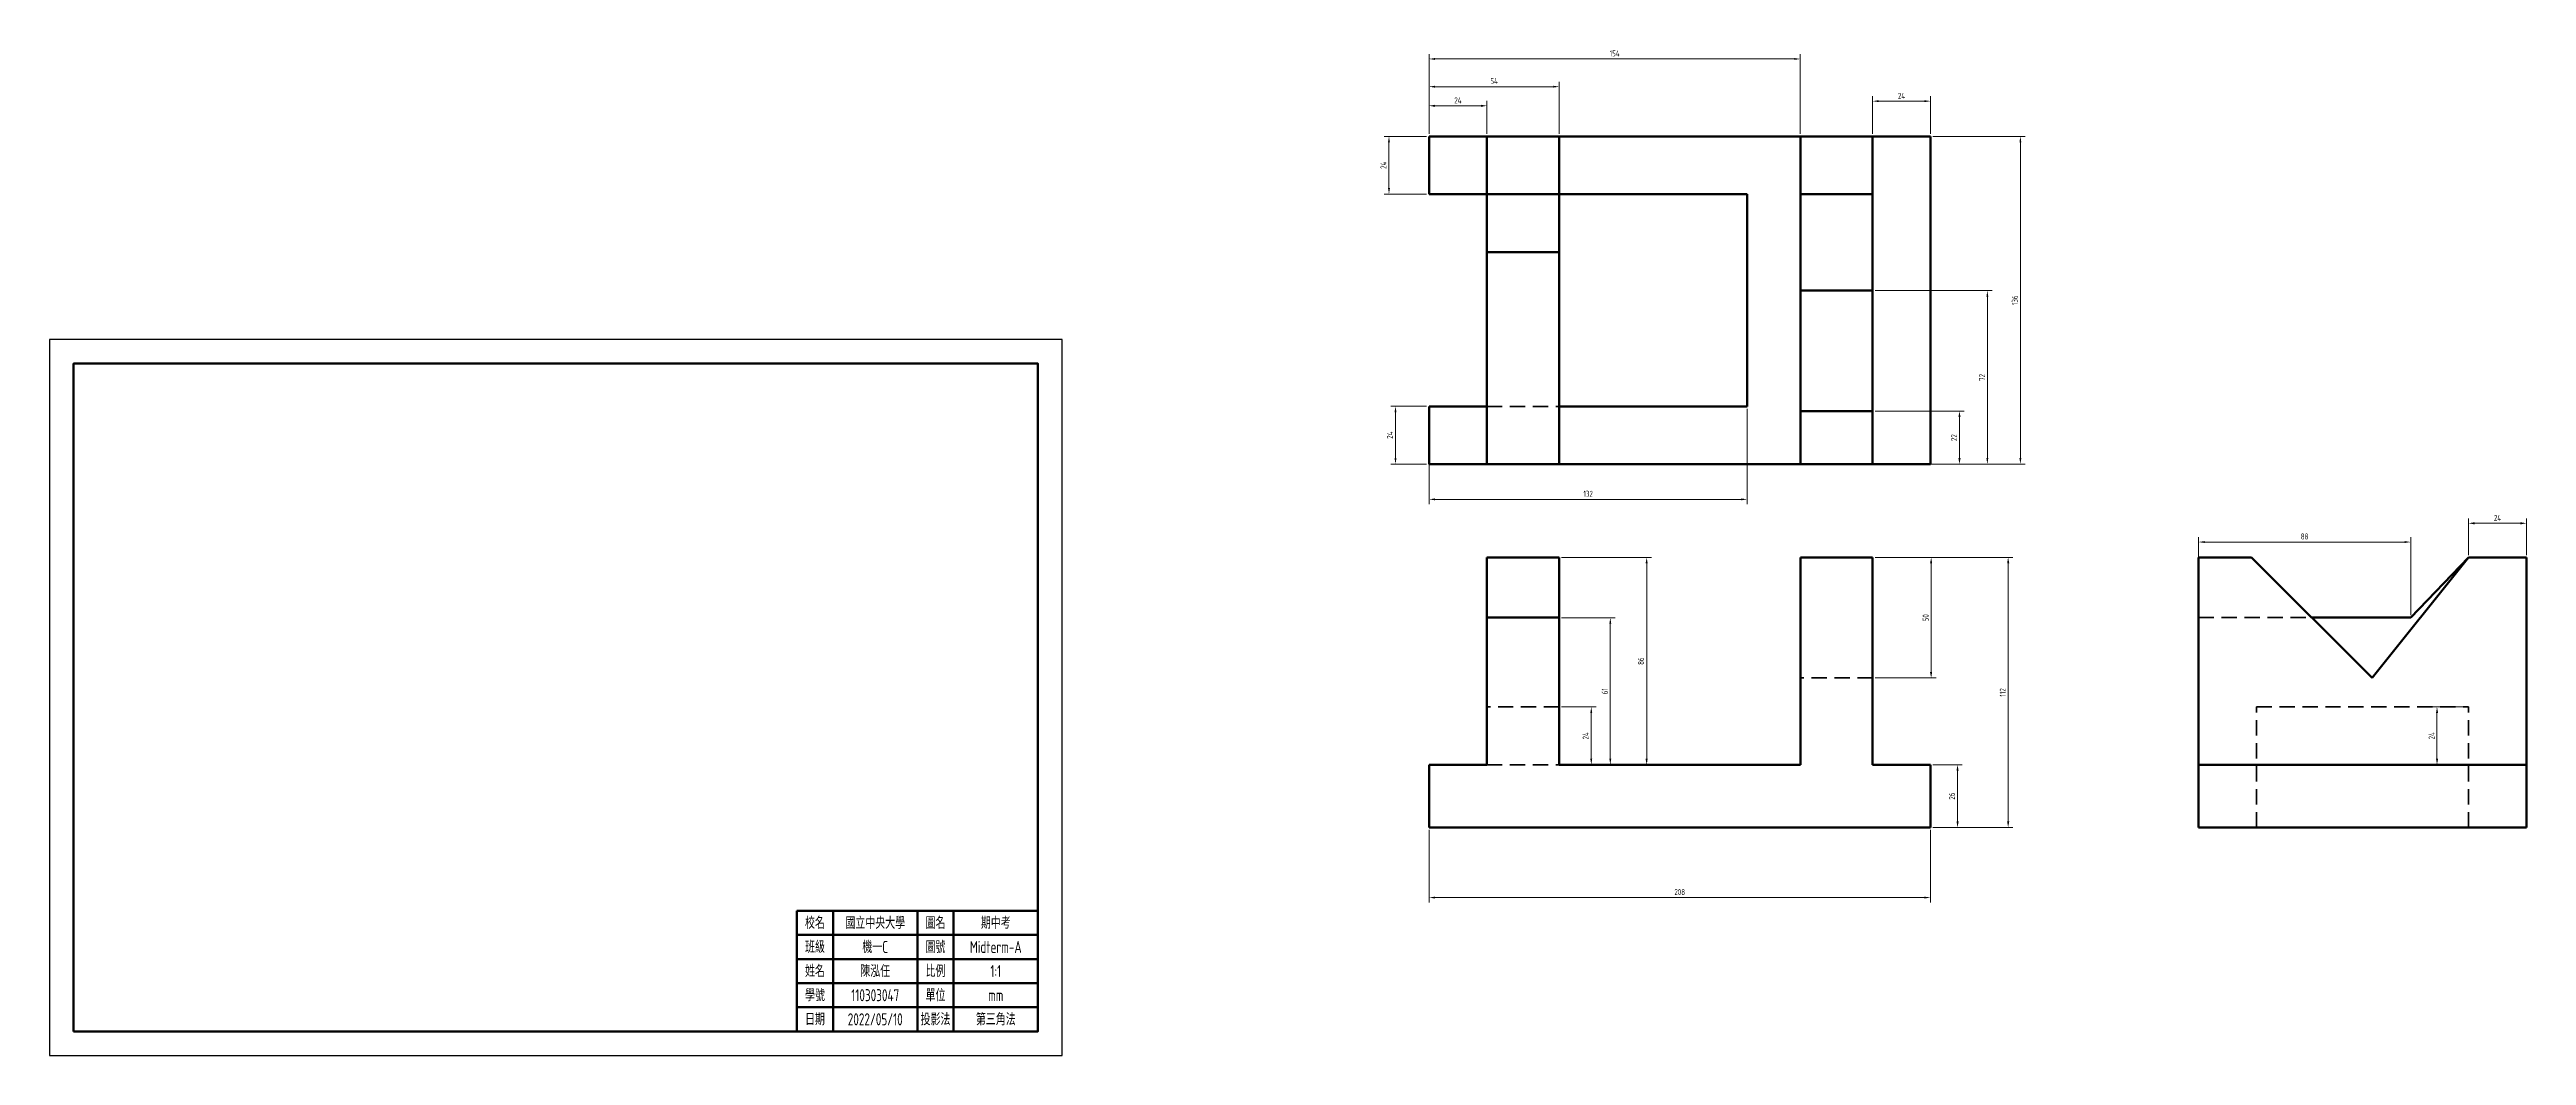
# Model space of a CAD drawing. Header units: millimetres. Extents: x 0 to 1027, y 0 to 417.
import ezdxf

# ---------------------------------------------------------------- set-up
doc = ezdxf.new("R2010")
doc.units = ezdxf.units.MM
doc.header["$PDMODE"] = 35
doc.linetypes.add('HIDDEN', pattern=[9.525, 6.35, -3.175])
doc.layers.add('虛線', color=6, linetype='HIDDEN', lineweight=35)
doc.layers.add('輪廓線', color=7, linetype='Continuous', lineweight=50)
doc.styles.add('CNS工程圖', font='iso.shx', dxfattribs={"width": 0.75, "bigfont": 'chineset.shx'})
doc.styles.get("Standard").update_dxf_attribs({"font": 'isocp.shx', "width": 0.75, "bigfont": 'chineset.shx'})
doc.dimstyles.new('CNS', dxfattribs={"dimtxt": 2.5, "dimasz": 2.5, "dimexe": 2, "dimexo": 1, "dimgap": 1, "dimtad": 1, "dimdsep": 46, "dimtxsty": 'CNS工程圖', "dimcen": 2.5, "dimclrd": 3, "dimclre": 3, "dimclrt": 1, "dimadec": 0, "dimazin": 0, "dimtfac": 1, "dimtmove": 0, "dimatfit": 0, "dimfxl": 1, "dimlwd": 18, "dimlwe": 18, "dimarcsym": 0})

# ---------------------------------------------------------------- blocks, each defined once
blk = doc.blocks.new('*D1')
at = {"color": 3, "lineweight": 18, "transparency": 16777216}
for p, q in [((781.2, 120.6), (793.4, 120.6)), ((791.4, 118.1), (791.4, 97.1)), ((781.2, 94.6), (793.4, 94.6))]:
    blk.add_line(p, q, dxfattribs=at)
at = {"color": 3, "transparency": 16777216}
for points in [[(791, 118.1), (791.9, 118.1), (791.4, 120.6)], [(791, 97.1), (791.9, 97.1), (791.4, 94.6)]]:
    blk.add_solid(points, dxfattribs=at)
at = {"layer": 'Defpoints', "color": 0, "transparency": 16777216}
for p in [(780.2, 120.6), (780.2, 94.6), (791.4, 94.6)]:
    blk.add_point(p, dxfattribs=at)
at = {"color": 1, "transparency": 16777216, "insert": (789.1, 107.6), "char_height": 2.5, "attachment_point": 5, "rotation": 90, "style": 'CNS工程圖'}
blk.add_mtext('26', dxfattribs=at)
blk = doc.blocks.new('*D2')
at = {"color": 3, "lineweight": 18, "transparency": 16777216}
for p, q in [((757.2, 206.6), (814.4, 206.6)), ((812.4, 97.1), (812.4, 204.1)), ((781.2, 94.6), (814.4, 94.6))]:
    blk.add_line(p, q, dxfattribs=at)
at = {"color": 3, "transparency": 16777216}
for points in [[(812, 204.1), (812.9, 204.1), (812.4, 206.6)], [(812, 97.1), (812.9, 97.1), (812.4, 94.6)]]:
    blk.add_solid(points, dxfattribs=at)
at = {"layer": 'Defpoints', "color": 0, "transparency": 16777216}
for p in [(756.2, 206.6), (812.4, 206.6), (780.2, 94.6)]:
    blk.add_point(p, dxfattribs=at)
at = {"color": 1, "transparency": 16777216, "insert": (810.2, 150.6), "char_height": 2.5, "attachment_point": 5, "rotation": 90, "style": 'CNS工程圖'}
blk.add_mtext('112', dxfattribs=at)
blk = doc.blocks.new('*D3')
at = {"color": 3, "lineweight": 18, "transparency": 16777216}
for p, q in [((572.2, 93.6), (572.2, 63.5)), ((780.2, 93.6), (780.2, 63.5)), ((574.7, 65.5), (777.7, 65.5))]:
    blk.add_line(p, q, dxfattribs=at)
at = {"color": 3, "transparency": 16777216}
for points in [[(574.7, 65.9), (574.7, 65.1), (572.2, 65.5)], [(777.7, 65.9), (777.7, 65.1), (780.2, 65.5)]]:
    blk.add_solid(points, dxfattribs=at)
at = {"layer": 'Defpoints', "color": 0, "transparency": 16777216}
for p in [(572.2, 94.6), (780.2, 94.6), (780.2, 65.5)]:
    blk.add_point(p, dxfattribs=at)
at = {"color": 1, "transparency": 16777216, "insert": (676.2, 67.8), "char_height": 2.5, "attachment_point": 5, "style": 'CNS工程圖'}
blk.add_mtext('208', dxfattribs=at)
blk = doc.blocks.new('*D4')
at = {"color": 3, "lineweight": 18, "transparency": 16777216}
for p, q in [((627.2, 181.6), (649.4, 181.6)), ((647.4, 179.1), (647.4, 123.1)), ((627.2, 120.6), (649.4, 120.6))]:
    blk.add_line(p, q, dxfattribs=at)
at = {"color": 3, "transparency": 16777216}
for points in [[(647, 179.1), (647.8, 179.1), (647.4, 181.6)], [(647, 123.1), (647.8, 123.1), (647.4, 120.6)]]:
    blk.add_solid(points, dxfattribs=at)
at = {"layer": 'Defpoints', "color": 0, "transparency": 16777216}
for p in [(626.2, 181.6), (626.2, 120.6), (647.4, 120.6)]:
    blk.add_point(p, dxfattribs=at)
at = {"color": 1, "transparency": 16777216, "insert": (645.1, 151.1), "char_height": 2.5, "attachment_point": 5, "rotation": 90, "style": 'CNS工程圖'}
blk.add_mtext('61', dxfattribs=at)
blk = doc.blocks.new('*D5')
at = {"color": 3, "lineweight": 18, "transparency": 16777216}
for p, q in [((627.2, 206.6), (664.5, 206.6)), ((662.5, 123.1), (662.5, 204.1)), ((627.2, 120.6), (664.5, 120.6))]:
    blk.add_line(p, q, dxfattribs=at)
at = {"color": 3, "transparency": 16777216}
for points in [[(662, 204.1), (662.9, 204.1), (662.5, 206.6)], [(662, 123.1), (662.9, 123.1), (662.5, 120.6)]]:
    blk.add_solid(points, dxfattribs=at)
at = {"layer": 'Defpoints', "color": 0, "transparency": 16777216}
for p in [(626.2, 206.6), (662.5, 206.6), (626.2, 120.6)]:
    blk.add_point(p, dxfattribs=at)
at = {"color": 1, "transparency": 16777216, "insert": (660.1, 163.6), "char_height": 2.5, "attachment_point": 5, "rotation": 90, "style": 'CNS工程圖'}
blk.add_mtext('86', dxfattribs=at)
blk = doc.blocks.new('*D6')
at = {"color": 3, "lineweight": 18, "transparency": 16777216}
for p, q in [((627.2, 144.6), (641.5, 144.6)), ((639.5, 142.1), (639.5, 123.1)), ((627.2, 120.6), (641.5, 120.6))]:
    blk.add_line(p, q, dxfattribs=at)
at = {"color": 3, "transparency": 16777216}
for points in [[(639.1, 142.1), (639.9, 142.1), (639.5, 144.6)], [(639.1, 123.1), (639.9, 123.1), (639.5, 120.6)]]:
    blk.add_solid(points, dxfattribs=at)
at = {"layer": 'Defpoints', "color": 0, "transparency": 16777216}
for p in [(626.2, 144.6), (626.2, 120.6), (639.5, 120.6)]:
    blk.add_point(p, dxfattribs=at)
at = {"color": 1, "transparency": 16777216, "insert": (637.2, 132.6), "char_height": 2.5, "attachment_point": 5, "rotation": 90, "style": 'CNS工程圖'}
blk.add_mtext('24', dxfattribs=at)
blk = doc.blocks.new('*D7')
at = {"color": 3, "lineweight": 18, "transparency": 16777216}
for p, q in [((891.4, 182.6), (891.4, 215)), ((893.9, 213), (976.9, 213)), ((979.4, 182.6), (979.4, 215))]:
    blk.add_line(p, q, dxfattribs=at)
at = {"color": 3, "transparency": 16777216}
for points in [[(893.9, 213.4), (893.9, 212.6), (891.4, 213)], [(976.9, 213.4), (976.9, 212.6), (979.4, 213)]]:
    blk.add_solid(points, dxfattribs=at)
at = {"layer": 'Defpoints', "color": 0, "transparency": 16777216}
for p in [(979.4, 213), (891.4, 181.6), (979.4, 181.6)]:
    blk.add_point(p, dxfattribs=at)
at = {"color": 1, "transparency": 16777216, "insert": (935.4, 215.3), "char_height": 2.5, "attachment_point": 5, "style": 'CNS工程圖'}
blk.add_mtext('88', dxfattribs=at)
blk = doc.blocks.new('*D8')
at = {"color": 3, "lineweight": 18, "transparency": 16777216}
for p, q in [((1002.4, 144.6), (988.3, 144.6)), ((990.3, 142.1), (990.3, 123.1)), ((1002.4, 120.6), (988.3, 120.6))]:
    blk.add_line(p, q, dxfattribs=at)
at = {"color": 3, "transparency": 16777216}
for points in [[(989.9, 142.1), (990.8, 142.1), (990.3, 144.6)], [(989.9, 123.1), (990.8, 123.1), (990.3, 120.6)]]:
    blk.add_solid(points, dxfattribs=at)
at = {"layer": 'Defpoints', "color": 0, "transparency": 16777216}
for p in [(1003.4, 144.6), (990.3, 120.6), (1003.4, 120.6)]:
    blk.add_point(p, dxfattribs=at)
at = {"color": 1, "transparency": 16777216, "insert": (988.1, 132.6), "char_height": 2.5, "attachment_point": 5, "rotation": 90, "style": 'CNS工程圖'}
blk.add_mtext('24', dxfattribs=at)
blk = doc.blocks.new('*D9')
at = {"color": 3, "lineweight": 18, "transparency": 16777216}
for p, q in [((781.2, 381.3), (819.5, 381.3)), ((817.5, 378.8), (817.5, 247.8)), ((781.2, 245.3), (819.5, 245.3))]:
    blk.add_line(p, q, dxfattribs=at)
at = {"color": 3, "transparency": 16777216}
for points in [[(817.1, 378.8), (817.9, 378.8), (817.5, 381.3)], [(817.1, 247.8), (817.9, 247.8), (817.5, 245.3)]]:
    blk.add_solid(points, dxfattribs=at)
at = {"layer": 'Defpoints', "color": 0, "transparency": 16777216}
for p in [(780.2, 381.3), (780.2, 245.3), (817.5, 245.3)]:
    blk.add_point(p, dxfattribs=at)
at = {"color": 1, "transparency": 16777216, "insert": (815.2, 313.3), "char_height": 2.5, "attachment_point": 5, "rotation": 90, "style": 'CNS工程圖'}
blk.add_mtext('136', dxfattribs=at)
blk = doc.blocks.new('*D10')
at = {"color": 3, "lineweight": 18, "transparency": 16777216}
for p, q in [((757.2, 267.3), (794.2, 267.3)), ((792.2, 247.8), (792.2, 264.8)), ((757.2, 245.3), (794.2, 245.3))]:
    blk.add_line(p, q, dxfattribs=at)
at = {"color": 3, "transparency": 16777216}
for points in [[(791.8, 264.8), (792.7, 264.8), (792.2, 267.3)], [(791.8, 247.8), (792.7, 247.8), (792.2, 245.3)]]:
    blk.add_solid(points, dxfattribs=at)
at = {"layer": 'Defpoints', "color": 0, "transparency": 16777216}
for p in [(756.2, 267.3), (792.2, 267.3), (756.2, 245.3)]:
    blk.add_point(p, dxfattribs=at)
at = {"color": 1, "transparency": 16777216, "insert": (790, 256.3), "char_height": 2.5, "attachment_point": 5, "rotation": 90, "style": 'CNS工程圖'}
blk.add_mtext('22', dxfattribs=at)
blk = doc.blocks.new('*D11')
at = {"color": 3, "lineweight": 18, "transparency": 16777216}
for p, q in [((757.2, 317.3), (805.8, 317.3)), ((803.8, 247.8), (803.8, 314.8)), ((757.2, 245.3), (805.8, 245.3))]:
    blk.add_line(p, q, dxfattribs=at)
at = {"color": 3, "transparency": 16777216}
for points in [[(803.4, 314.8), (804.2, 314.8), (803.8, 317.3)], [(803.4, 247.8), (804.2, 247.8), (803.8, 245.3)]]:
    blk.add_solid(points, dxfattribs=at)
at = {"layer": 'Defpoints', "color": 0, "transparency": 16777216}
for p in [(756.2, 317.3), (803.8, 317.3), (756.2, 245.3)]:
    blk.add_point(p, dxfattribs=at)
at = {"color": 1, "transparency": 16777216, "insert": (801.6, 281.3), "char_height": 2.5, "attachment_point": 5, "rotation": 90, "style": 'CNS工程圖'}
blk.add_mtext('72', dxfattribs=at)
blk = doc.blocks.new('*D12')
at = {"color": 3, "lineweight": 18, "transparency": 16777216}
for p, q in [((571.2, 381.3), (553.6, 381.3)), ((555.6, 378.8), (555.6, 359.8)), ((571.2, 357.3), (553.6, 357.3))]:
    blk.add_line(p, q, dxfattribs=at)
at = {"color": 3, "transparency": 16777216}
for points in [[(555.2, 378.8), (556, 378.8), (555.6, 381.3)], [(555.2, 359.8), (556, 359.8), (555.6, 357.3)]]:
    blk.add_solid(points, dxfattribs=at)
at = {"layer": 'Defpoints', "color": 0, "transparency": 16777216}
for p in [(572.2, 381.3), (555.6, 357.3), (572.2, 357.3)]:
    blk.add_point(p, dxfattribs=at)
at = {"color": 1, "transparency": 16777216, "insert": (553.3, 369.3), "char_height": 2.5, "attachment_point": 5, "rotation": 90, "style": 'CNS工程圖'}
blk.add_mtext('24', dxfattribs=at)
blk = doc.blocks.new('*D13')
at = {"color": 3, "lineweight": 18, "transparency": 16777216}
for p, q in [((572.2, 268.3), (572.2, 228.7)), ((704.2, 268.3), (704.2, 228.7)), ((574.7, 230.7), (701.7, 230.7))]:
    blk.add_line(p, q, dxfattribs=at)
at = {"color": 3, "transparency": 16777216}
for points in [[(574.7, 231.1), (574.7, 230.3), (572.2, 230.7)], [(701.7, 231.1), (701.7, 230.3), (704.2, 230.7)]]:
    blk.add_solid(points, dxfattribs=at)
at = {"layer": 'Defpoints', "color": 0, "transparency": 16777216}
for p in [(572.2, 269.3), (704.2, 269.3), (704.2, 230.7)]:
    blk.add_point(p, dxfattribs=at)
at = {"color": 1, "transparency": 16777216, "insert": (638.2, 233), "char_height": 2.5, "attachment_point": 5, "style": 'CNS工程圖'}
blk.add_mtext('132', dxfattribs=at)
blk = doc.blocks.new('*D14')
at = {"color": 3, "lineweight": 18, "transparency": 16777216}
for p, q in [((757.2, 206.6), (782.5, 206.6)), ((780.5, 204.1), (780.5, 159.1)), ((757.2, 156.6), (782.5, 156.6))]:
    blk.add_line(p, q, dxfattribs=at)
at = {"color": 3, "transparency": 16777216}
for points in [[(780, 204.1), (780.9, 204.1), (780.5, 206.6)], [(780, 159.1), (780.9, 159.1), (780.5, 156.6)]]:
    blk.add_solid(points, dxfattribs=at)
at = {"layer": 'Defpoints', "color": 0, "transparency": 16777216}
for p in [(756.2, 206.6), (756.2, 156.6), (780.5, 156.6)]:
    blk.add_point(p, dxfattribs=at)
at = {"color": 1, "transparency": 16777216, "insert": (778.2, 181.6), "char_height": 2.5, "attachment_point": 5, "rotation": 90, "style": 'CNS工程圖'}
blk.add_mtext('50', dxfattribs=at)
blk = doc.blocks.new('*D15')
at = {"color": 3, "lineweight": 18, "transparency": 16777216}
for p, q in [((572.2, 382.3), (572.2, 396)), ((574.7, 394), (593.7, 394)), ((596.2, 382.3), (596.2, 396))]:
    blk.add_line(p, q, dxfattribs=at)
at = {"color": 3, "transparency": 16777216}
for points in [[(574.7, 394.4), (574.7, 393.5), (572.2, 394)], [(593.7, 394.4), (593.7, 393.5), (596.2, 394)]]:
    blk.add_solid(points, dxfattribs=at)
at = {"layer": 'Defpoints', "color": 0, "transparency": 16777216}
for p in [(596.2, 394), (572.2, 381.3), (596.2, 381.3)]:
    blk.add_point(p, dxfattribs=at)
at = {"color": 1, "transparency": 16777216, "insert": (584.2, 396.2), "char_height": 2.5, "attachment_point": 5, "style": 'CNS工程圖'}
blk.add_mtext('24', dxfattribs=at)
blk = doc.blocks.new('*D16')
at = {"color": 3, "lineweight": 18, "transparency": 16777216}
for p, q in [((756.2, 382.3), (756.2, 397.9)), ((758.7, 395.9), (777.7, 395.9)), ((780.2, 382.3), (780.2, 397.9))]:
    blk.add_line(p, q, dxfattribs=at)
at = {"color": 3, "transparency": 16777216}
for points in [[(758.7, 396.3), (758.7, 395.5), (756.2, 395.9)], [(777.7, 396.3), (777.7, 395.5), (780.2, 395.9)]]:
    blk.add_solid(points, dxfattribs=at)
at = {"layer": 'Defpoints', "color": 0, "transparency": 16777216}
for p in [(780.2, 395.9), (756.2, 381.3), (780.2, 381.3)]:
    blk.add_point(p, dxfattribs=at)
at = {"color": 1, "transparency": 16777216, "insert": (768.2, 398.1), "char_height": 2.5, "attachment_point": 5, "style": 'CNS工程圖'}
blk.add_mtext('24', dxfattribs=at)
blk = doc.blocks.new('*D17')
at = {"color": 3, "lineweight": 18, "transparency": 16777216}
for p, q in [((572.2, 382.3), (572.2, 403.9)), ((574.7, 401.9), (623.7, 401.9)), ((626.2, 382.3), (626.2, 403.9))]:
    blk.add_line(p, q, dxfattribs=at)
at = {"color": 3, "transparency": 16777216}
for points in [[(574.7, 402.3), (574.7, 401.5), (572.2, 401.9)], [(623.7, 402.3), (623.7, 401.5), (626.2, 401.9)]]:
    blk.add_solid(points, dxfattribs=at)
at = {"layer": 'Defpoints', "color": 0, "transparency": 16777216}
for p in [(626.2, 401.9), (572.2, 381.3), (626.2, 381.3)]:
    blk.add_point(p, dxfattribs=at)
at = {"color": 1, "transparency": 16777216, "insert": (599.2, 404.2), "char_height": 2.5, "attachment_point": 5, "style": 'CNS工程圖'}
blk.add_mtext('54', dxfattribs=at)
blk = doc.blocks.new('*D18')
at = {"color": 3, "lineweight": 18, "transparency": 16777216}
for p, q in [((572.2, 382.3), (572.2, 415.4)), ((574.7, 413.4), (723.7, 413.4)), ((726.2, 382.3), (726.2, 415.4))]:
    blk.add_line(p, q, dxfattribs=at)
at = {"color": 3, "transparency": 16777216}
for points in [[(574.7, 413.8), (574.7, 413), (572.2, 413.4)], [(723.7, 413.8), (723.7, 413), (726.2, 413.4)]]:
    blk.add_solid(points, dxfattribs=at)
at = {"layer": 'Defpoints', "color": 0, "transparency": 16777216}
for p in [(726.2, 413.4), (572.2, 381.3), (726.2, 381.3)]:
    blk.add_point(p, dxfattribs=at)
at = {"color": 1, "transparency": 16777216, "insert": (649.2, 415.7), "char_height": 2.5, "attachment_point": 5, "style": 'CNS工程圖'}
blk.add_mtext('154', dxfattribs=at)
blk = doc.blocks.new('*D19')
at = {"color": 3, "lineweight": 18, "transparency": 16777216}
for p, q in [((571.2, 269.3), (556.3, 269.3)), ((558.3, 266.8), (558.3, 247.8)), ((571.2, 245.3), (556.3, 245.3))]:
    blk.add_line(p, q, dxfattribs=at)
at = {"color": 3, "transparency": 16777216}
for points in [[(557.9, 266.8), (558.7, 266.8), (558.3, 269.3)], [(557.9, 247.8), (558.7, 247.8), (558.3, 245.3)]]:
    blk.add_solid(points, dxfattribs=at)
at = {"layer": 'Defpoints', "color": 0, "transparency": 16777216}
for p in [(572.2, 269.3), (558.3, 245.3), (572.2, 245.3)]:
    blk.add_point(p, dxfattribs=at)
at = {"color": 1, "transparency": 16777216, "insert": (556, 257.3), "char_height": 2.5, "attachment_point": 5, "rotation": 90, "style": 'CNS工程圖'}
blk.add_mtext('24', dxfattribs=at)
blk = doc.blocks.new('*D20')
at = {"color": 3, "lineweight": 18, "transparency": 16777216}
for p, q in [((1003.4, 207.6), (1003.4, 222.8)), ((1005.9, 220.8), (1024.9, 220.8)), ((1027.4, 207.6), (1027.4, 222.8))]:
    blk.add_line(p, q, dxfattribs=at)
at = {"color": 3, "transparency": 16777216}
for points in [[(1005.9, 221.2), (1005.9, 220.3), (1003.4, 220.8)], [(1024.9, 221.2), (1024.9, 220.3), (1027.4, 220.8)]]:
    blk.add_solid(points, dxfattribs=at)
at = {"layer": 'Defpoints', "color": 0, "transparency": 16777216}
for p in [(1027.4, 220.8), (1003.4, 206.6), (1027.4, 206.6)]:
    blk.add_point(p, dxfattribs=at)
at = {"color": 1, "transparency": 16777216, "insert": (1015.4, 223), "char_height": 2.5, "attachment_point": 5, "style": 'CNS工程圖'}
blk.add_mtext('24', dxfattribs=at)

msp = doc.modelspace()

# ---------------------------------------------------------------- linework, layer by layer
msp.add_lwpolyline([(0, 0), (420, 0), (420, 297), (0, 297)], close=True)
at = {"layer": '虛線'}
for p, q in [((596.226, 269.29), (626.226, 269.29)), ((891.418, 181.624), (938.418, 181.624)), ((756.226, 156.624), (726.226, 156.624)), ((626.226, 144.624), (596.226, 144.624)), ((915.418, 144.624), (1003.418, 144.624)), ((915.418, 94.624), (915.418, 144.624)), ((1003.418, 94.624), (1003.418, 144.624)), ((596.226, 120.624), (626.226, 120.624))]:
    msp.add_line(p, q, dxfattribs=at)
at = {"layer": '輪廓線'}
for p, q in [((572.226, 381.29), (780.226, 381.29)), ((572.226, 381.29), (572.226, 357.29)), ((596.226, 381.29), (596.226, 245.29)), ((626.226, 381.29), (626.226, 245.29)), ((726.226, 381.29), (726.226, 245.29)), ((756.226, 381.29), (756.226, 245.29)), ((780.226, 381.29), (780.226, 245.29)), ((572.226, 357.29), (596.226, 357.29)), ((596.226, 357.29), (626.226, 357.29)), ((626.226, 357.29), (704.226, 357.29)), ((704.226, 357.29), (704.226, 269.29)), ((726.226, 357.29), (756.226, 357.29)), ((596.226, 333.29), (626.226, 333.29)), ((726.226, 317.29), (756.226, 317.29)), ((572.226, 245.29), (572.226, 269.29)), ((572.226, 269.29), (596.226, 269.29)), ((626.226, 269.29), (704.226, 269.29)), ((726.226, 267.29), (756.226, 267.29)), ((780.226, 245.29), (572.226, 245.29)), ((596.226, 181.624), (596.226, 206.624)), ((596.226, 206.624), (626.226, 206.624)), ((626.226, 206.624), (626.226, 181.624)), ((726.226, 206.624), (726.226, 120.624)), ((726.226, 206.624), (756.226, 206.624)), ((756.226, 120.624), (756.226, 206.624)), ((891.418, 206.624), (891.418, 94.624)), ((891.418, 206.624), (913.418, 206.624)), ((913.418, 206.624), (963.418, 156.624)), ((963.418, 156.624), (1003.418, 206.624)), ((1003.418, 206.624), (979.418, 181.624)), ((1027.418, 206.624), (1003.418, 206.624)), ((1027.418, 94.624), (1027.418, 206.624)), ((596.226, 120.624), (596.226, 181.624)), ((596.226, 181.624), (626.226, 181.624)), ((626.226, 181.624), (626.226, 120.624)), ((938.418, 181.624), (979.418, 181.624)), ((572.226, 120.624), (572.226, 94.624)), ((572.226, 120.624), (596.226, 120.624)), ((626.226, 120.624), (704.226, 120.624)), ((704.226, 120.624), (726.226, 120.624)), ((780.226, 120.624), (756.226, 120.624)), ((780.226, 94.624), (780.226, 120.624)), ((891.418, 120.624), (1027.418, 120.624)), ((572.226, 94.624), (780.226, 94.624)), ((891.418, 94.624), (1027.418, 94.624)), ((310, 10), (310, 60)), ((310, 60), (410, 60)), ((325, 60), (325, 10)), ((360, 60), (360, 10)), ((375, 60), (375, 10)), ((310, 50), (410, 50)), ((310, 50), (310, 40)), ((310, 40), (410, 40)), ((310, 30), (410, 30)), ((310, 30), (310, 20)), ((310, 20), (410, 20))]:
    msp.add_line(p, q, dxfattribs=at)
msp.add_lwpolyline([(10, 10), (410, 10), (410, 287), (10, 287)], close=True, dxfattribs=at)

# ---------------------------------------------------------------- texts
at = {"char_height": 5, "attachment_point": 5}
for s, insert in [('校名', (317.5, 55)), ('圖名', (367.5, 55)), ('班級', (317.5, 45)), ('圖號', (367.5, 45)), ('姓名', (317.5, 35)), ('比例', (367.5, 35)), ('學號', (317.5, 25)), ('單位', (367.5, 25)), ('日期', (317.5, 15)), ('投影法', (367.5, 15))]:
    msp.add_mtext_dynamic_manual_height_columns(s, width=15, gutter_width=12.5, heights=[0], dxfattribs=dict(at, insert=insert))
at = {"char_height": 5, "attachment_point": 5, "style": 'CNS工程圖'}
for s, insert in [('國立中央大學', (342.5, 55)), ('期中考', (392.5, 55)), ('機一C', (342.5, 45)), ('Midterm-A', (392.5, 45)), ('陳泓任', (342.5, 35)), ('1:1', (392.5, 35)), ('110303047', (342.5, 25)), ('mm', (392.5, 25)), ('2022/05/10', (342.5, 15)), ('第三角法', (392.5, 15))]:
    msp.add_mtext_dynamic_manual_height_columns(s, width=35, gutter_width=12.5, heights=[0], dxfattribs=dict(at, insert=insert))

# ---------------------------------------------------------------- dimensions: what is measured, and where the dimension line sits
for base, p1, p2, picture, middle in [((726.226, 413.388), (572.226, 381.29), (726.226, 381.29), '*D18', (649.226, 413.388)), ((626.226, 401.904), (572.226, 381.29), (626.226, 381.29), '*D17', (599.226, 401.904)), ((596.226, 393.954), (572.226, 381.29), (596.226, 381.29), '*D15', (584.226, 393.954)), ((780.226, 395.896), (756.226, 381.29), (780.226, 381.29), '*D16', (768.226, 395.896)), ((704.226, 230.704), (572.226, 269.29), (704.226, 269.29), '*D13', (638.226, 230.704)), ((1027.418, 220.762), (1003.418, 206.624), (1027.418, 206.624), '*D20', (1015.418, 220.762))]:
    dim = msp.add_linear_dim(base=base, p1=p1, p2=p2, dimstyle='CNS')
    dim.commit()
    dim.dimension.update_dxf_attribs({"geometry": picture, "text_midpoint": middle, "dimtype": 160})
for base, p1, p2, picture, middle in [((555.595, 357.29), (572.226, 381.29), (572.226, 357.29), '*D12', (553.345, 369.29)), ((817.516, 245.29), (780.226, 381.29), (780.226, 245.29), '*D9', (815.202, 313.29)), ((662.451, 206.624), (626.226, 120.624), (626.226, 206.624), '*D5', (660.137, 163.624)), ((812.441, 206.624), (780.226, 94.624), (756.226, 206.624), '*D2', (810.191, 150.624)), ((780.456, 156.624), (756.226, 206.624), (756.226, 156.624), '*D14', (778.172, 181.624)), ((647.379, 120.624), (626.226, 181.624), (626.226, 120.624), '*D4', (645.065, 151.124)), ((639.497, 120.624), (626.226, 144.624), (626.226, 120.624), '*D6', (637.247, 132.624)), ((990.345, 120.624), (1003.418, 144.624), (1003.418, 120.624), '*D8', (988.095, 132.624)), ((791.439, 94.624), (780.226, 120.624), (780.226, 94.624), '*D1', (789.125, 107.624))]:
    dim = msp.add_linear_dim(base=base, p1=p1, p2=p2, angle=90, dimstyle='CNS')
    dim.commit()
    dim.dimension.update_dxf_attribs({"geometry": picture, "text_midpoint": middle})
for base, p1, p2, picture, middle in [((803.802, 317.29), (756.226, 245.29), (756.226, 317.29), '*D11', (803.802, 281.29)), ((558.286, 245.29), (572.226, 269.29), (572.226, 245.29), '*D19', (558.286, 257.29)), ((792.234, 267.29), (756.226, 245.29), (756.226, 267.29), '*D10', (792.234, 256.29))]:
    dim = msp.add_linear_dim(base=base, p1=p1, p2=p2, angle=90, dimstyle='CNS')
    dim.commit()
    dim.dimension.update_dxf_attribs({"geometry": picture, "text_midpoint": middle, "dimtype": 160})
for base, p1, p2, picture, middle in [((979.418, 212.982), (891.418, 181.624), (979.418, 181.624), '*D7', (935.418, 215.275)), ((780.226, 65.521), (572.226, 94.624), (780.226, 94.624), '*D3', (676.226, 67.814))]:
    dim = msp.add_linear_dim(base=base, p1=p1, p2=p2, dimstyle='CNS')
    dim.commit()
    dim.dimension.update_dxf_attribs({"geometry": picture, "text_midpoint": middle})

doc.saveas('drawing.dxf')
